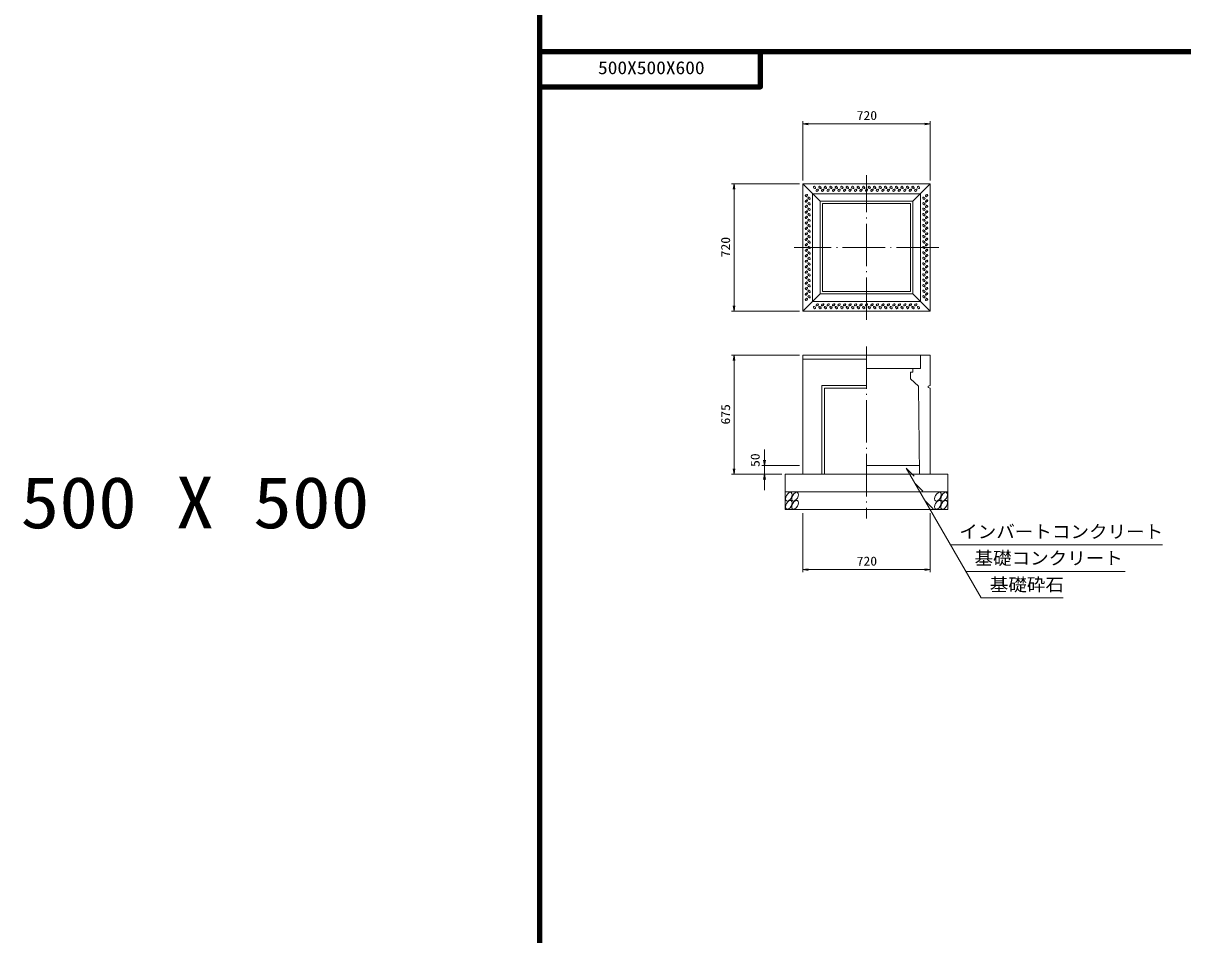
# Model space of a CAD drawing. Units: millimetres, scale not verified. Extents: x -8410 to 41710, y -74801 to 5940.
# Drawn here: x 5485 to 12051, y -37194 to -32029 of the extents above; entities that cross this region are included whole.
import ezdxf
from ezdxf.enums import TextEntityAlignment as Align

# ---------------------------------------------------------------- set-up
doc = ezdxf.new("R2010")
doc.units = ezdxf.units.MM
doc.header["$LTSCALE"] = 20
doc.linetypes.add('LONG_DASHED_DOTTED', pattern=[15.25, 12, -1.5, 0.25, -1.5])
for name, color, linetype, lineweight in [('0-0_グループ[0](0)-D-BMK(0)', 2, 'LONG_DASHED_DOTTED', 13), ('0-1_グループ[0](0)-D-STR(1)', 1, 'Continuous', 13), ('0-2_グループ[0](0)-D-STR-DIM(2)', 7, 'Continuous', 13), ('0-3_グループ[0](0)-D-STR-HTXT(3)', 7, 'Continuous', 13), ('0-5_グループ[0](0)-D-TTL(5)', 2, 'Continuous', 140)]:
    doc.layers.add(name, color=color, linetype=linetype, lineweight=lineweight)
doc.layers.add('0-4_グループ[0](0)-D-STR-TXT(4)', color=7, linetype='Continuous')
doc.layers.add('0-6_グループ[0](0)-D-TTL-TXT(6)', color=7, linetype='Continuous')
doc.styles.add('ＭＳ ゴシック', font='')
doc.styles.get('ＭＳ ゴシック').set_extended_font_data('MS Gothic')

msp = doc.modelspace()

# ---------------------------------------------------------------- linework, layer by layer
at = {"layer": '0-0_グループ[0](0)-D-BMK(0)'}
for p, q in [((10260, -33710), (10260, -32890)), ((10670, -33300), (9850, -33300)), ((10260, -33860), (10260, -34835))]:
    msp.add_line(p, q, dxfattribs=at)
at = {"layer": '0-1_グループ[0](0)-D-STR(1)'}
for p, q in [((9900, -33660), (9900, -32940)), ((9900, -32940), (10620, -32940)), ((9900, -32940), (9998, -33038)), ((10620, -32940), (10522, -33038)), ((10620, -32940), (10620, -33660)), ((9955, -33605), (9955, -32995)), ((9955, -32995), (10565, -32995)), ((10565, -32995), (10565, -33605)), ((9998, -33562), (9998, -33038)), ((9998, -33038), (10522, -33038)), ((10010, -33550), (10010, -33050)), ((10010, -33050), (10510, -33050)), ((10510, -33050), (10510, -33550)), ((10522, -33038), (10522, -33562)), ((9900, -33660), (9998, -33562)), ((9955, -33605), (10565, -33605)), ((9998, -33562), (10522, -33562)), ((10510, -33550), (10010, -33550)), ((10620, -33660), (10522, -33562)), ((10620, -33660), (9900, -33660)), ((10620, -33910), (9900, -33910)), ((9900, -33910), (9900, -34585)), ((10260, -33932), (9900, -33932)), ((10620, -33910), (10620, -34081.5)), ((10555, -34085), (10510, -34045)), ((10006.5, -34081.5), (10006.5, -34585)), ((10006.5, -34081.5), (10260, -34081.5)), ((10021.5, -34096.5), (10021.5, -34585)), ((10021.5, -34096.5), (10260, -34096.5)), ((10555, -34085), (10560.77, -34585)), ((10610, -34085), (10620, -34081.5)), ((10620, -34096.5), (10620, -34585)), ((10720, -34585), (9800, -34585)), ((9800, -34585), (9800, -34785)), ((10560.19, -34535), (10260, -34535)), ((10720, -34585), (10720, -34785)), ((10720, -34685), (9800, -34685)), ((10720, -34785), (9800, -34785))]:
    msp.add_line(p, q, dxfattribs=at)
for points in [[(10565, -33910), (10565, -33985), (10260, -33985)], [(10522, -33985), (10522, -34007), (10510, -34007), (10510, -34045)], [(10620, -34096.5), (10610, -34093), (10610, -34085)]]:
    msp.add_lwpolyline(points, dxfattribs=at)
for centre, major_axis, ratio in [((9965.5, -32959.75), (-6.01, 6.01), 0.529412), ((9996.5, -32959.75), (-6.01, 6.01), 0.529412), ((10027.5, -32959.75), (-6.01, 6.01), 0.529412), ((10058.5, -32959.75), (-6.01, 6.01), 0.529412), ((10089.5, -32959.75), (-6.01, 6.01), 0.529412), ((10120.5, -32959.75), (-6.01, 6.01), 0.529412), ((10151.5, -32959.75), (-6.01, 6.01), 0.529412), ((10182.5, -32959.75), (-6.01, 6.01), 0.529412), ((10213.5, -32959.75), (-6.01, 6.01), 0.529412), ((10244.5, -32959.75), (-6.01, 6.01), 0.529412), ((10275.5, -32959.75), (-6.01, 6.01), 0.529412), ((10306.5, -32959.75), (-6.01, 6.01), 0.529412), ((10337.5, -32959.75), (-6.01, 6.01), 0.529412), ((10368.5, -32959.75), (-6.01, 6.01), 0.529412), ((10399.5, -32959.75), (-6.01, 6.01), 0.529412), ((10430.5, -32959.75), (-6.01, 6.01), 0.529412), ((10461.5, -32959.75), (-6.01, 6.01), 0.529412), ((10492.5, -32959.75), (-6.01, 6.01), 0.529412), ((10523.5, -32959.75), (-6.01, 6.01), 0.529412), ((10554.5, -32959.75), (-6.01, 6.01), 0.529412), ((9919.75, -33005.5), (-6.01, -6.01), 0.529412), ((9935.25, -33021), (-6.01, 6.01), 0.529412), ((9981, -32975.25), (6.01, 6.01), 0.529412), ((10012, -32975.25), (6.01, 6.01), 0.529412), ((10043, -32975.25), (6.01, 6.01), 0.529412), ((10074, -32975.25), (6.01, 6.01), 0.529412), ((10105, -32975.25), (6.01, 6.01), 0.529412), ((10136, -32975.25), (6.01, 6.01), 0.529412), ((10167, -32975.25), (6.01, 6.01), 0.529412), ((10198, -32975.25), (6.01, 6.01), 0.529412), ((10229, -32975.25), (6.01, 6.01), 0.529412), ((10260, -32975.25), (6.01, 6.01), 0.529412), ((10291, -32975.25), (6.01, 6.01), 0.529412), ((10322, -32975.25), (6.01, 6.01), 0.529412), ((10353, -32975.25), (6.01, 6.01), 0.529412), ((10384, -32975.25), (6.01, 6.01), 0.529412), ((10415, -32975.25), (6.01, 6.01), 0.529412), ((10446, -32975.25), (6.01, 6.01), 0.529412), ((10477, -32975.25), (6.01, 6.01), 0.529412), ((10508, -32975.25), (6.01, 6.01), 0.529412), ((10539, -32975.25), (6.01, 6.01), 0.529412), ((10584.75, -33021), (6.01, -6.01), 0.529412), ((10600.25, -33005.5), (6.01, 6.01), 0.529412), ((9919.75, -33036.5), (-6.01, -6.01), 0.529412), ((9919.75, -33067.5), (-6.01, -6.01), 0.529412), ((9935.25, -33052), (-6.01, 6.01), 0.529412), ((9935.25, -33083), (-6.01, 6.01), 0.529412), ((10584.75, -33052), (6.01, -6.01), 0.529412), ((10584.75, -33083), (6.01, -6.01), 0.529412), ((10600.25, -33036.5), (6.01, 6.01), 0.529412), ((10600.25, -33067.5), (6.01, 6.01), 0.529412), ((9919.75, -33098.5), (-6.01, -6.01), 0.529412), ((9919.75, -33129.5), (-6.01, -6.01), 0.529412), ((9919.75, -33160.5), (-6.01, -6.01), 0.529412), ((9935.25, -33114), (-6.01, 6.01), 0.529412), ((9935.25, -33145), (-6.01, 6.01), 0.529412), ((10584.75, -33114), (6.01, -6.01), 0.529412), ((10584.75, -33145), (6.01, -6.01), 0.529412), ((10600.25, -33098.5), (6.01, 6.01), 0.529412), ((10600.25, -33129.5), (6.01, 6.01), 0.529412), ((10600.25, -33160.5), (6.01, 6.01), 0.529412), ((9919.75, -33191.5), (-6.01, -6.01), 0.529412), ((9919.75, -33222.5), (-6.01, -6.01), 0.529412), ((9935.25, -33176), (-6.01, 6.01), 0.529412), ((9935.25, -33207), (-6.01, 6.01), 0.529412), ((10584.75, -33176), (6.01, -6.01), 0.529412), ((10584.75, -33207), (6.01, -6.01), 0.529412), ((10600.25, -33191.5), (6.01, 6.01), 0.529412), ((10600.25, -33222.5), (6.01, 6.01), 0.529412), ((9919.75, -33253.5), (-6.01, -6.01), 0.529412), ((9919.75, -33284.5), (-6.01, -6.01), 0.529412), ((9935.25, -33238), (-6.01, 6.01), 0.529412), ((9935.25, -33269), (-6.01, 6.01), 0.529412), ((10584.75, -33238), (6.01, -6.01), 0.529412), ((10584.75, -33269), (6.01, -6.01), 0.529412), ((10600.25, -33253.5), (6.01, 6.01), 0.529412), ((10600.25, -33284.5), (6.01, 6.01), 0.529412), ((9919.75, -33315.5), (-6.01, -6.01), 0.529412), ((9919.75, -33346.5), (-6.01, -6.01), 0.529412), ((9935.25, -33300), (-6.01, 6.01), 0.529412), ((9935.25, -33331), (-6.01, 6.01), 0.529412), ((10584.75, -33300), (6.01, -6.01), 0.529412), ((10584.75, -33331), (6.01, -6.01), 0.529412), ((10600.25, -33315.5), (6.01, 6.01), 0.529412), ((10600.25, -33346.5), (6.01, 6.01), 0.529412), ((9919.75, -33377.5), (-6.01, -6.01), 0.529412), ((9919.75, -33408.5), (-6.01, -6.01), 0.529412), ((9935.25, -33362), (-6.01, 6.01), 0.529412), ((9935.25, -33393), (-6.01, 6.01), 0.529412), ((9935.25, -33424), (-6.01, 6.01), 0.529412), ((10584.75, -33362), (6.01, -6.01), 0.529412), ((10584.75, -33393), (6.01, -6.01), 0.529412), ((10584.75, -33424), (6.01, -6.01), 0.529412), ((10600.25, -33377.5), (6.01, 6.01), 0.529412), ((10600.25, -33408.5), (6.01, 6.01), 0.529412), ((9919.75, -33439.5), (-6.01, -6.01), 0.529412), ((9919.75, -33470.5), (-6.01, -6.01), 0.529412), ((9935.25, -33455), (-6.01, 6.01), 0.529412), ((9935.25, -33486), (-6.01, 6.01), 0.529412), ((10584.75, -33455), (6.01, -6.01), 0.529412), ((10584.75, -33486), (6.01, -6.01), 0.529412), ((10600.25, -33439.5), (6.01, 6.01), 0.529412), ((10600.25, -33470.5), (6.01, 6.01), 0.529412), ((9919.75, -33501.5), (-6.01, -6.01), 0.529412), ((9919.75, -33532.5), (-6.01, -6.01), 0.529412), ((9935.25, -33517), (-6.01, 6.01), 0.529412), ((9935.25, -33548), (-6.01, 6.01), 0.529412), ((10584.75, -33517), (6.01, -6.01), 0.529412), ((10584.75, -33548), (6.01, -6.01), 0.529412), ((10600.25, -33501.5), (6.01, 6.01), 0.529412), ((10600.25, -33532.5), (6.01, 6.01), 0.529412), ((9919.75, -33563.5), (-6.01, -6.01), 0.529412), ((9919.75, -33594.5), (-6.01, -6.01), 0.529412), ((9935.25, -33579), (-6.01, 6.01), 0.529412), ((10584.75, -33579), (6.01, -6.01), 0.529412), ((10600.25, -33563.5), (6.01, 6.01), 0.529412), ((10600.25, -33594.5), (6.01, 6.01), 0.529412), ((9965.5, -33640.25), (6.01, -6.01), 0.529412), ((9981, -33624.75), (-6.01, -6.01), 0.529412), ((9996.5, -33640.25), (6.01, -6.01), 0.529412), ((10012, -33624.75), (-6.01, -6.01), 0.529412), ((10027.5, -33640.25), (6.01, -6.01), 0.529412), ((10043, -33624.75), (-6.01, -6.01), 0.529412), ((10058.5, -33640.25), (6.01, -6.01), 0.529412), ((10074, -33624.75), (-6.01, -6.01), 0.529412), ((10089.5, -33640.25), (6.01, -6.01), 0.529412), ((10105, -33624.75), (-6.01, -6.01), 0.529412), ((10120.5, -33640.25), (6.01, -6.01), 0.529412), ((10136, -33624.75), (-6.01, -6.01), 0.529412), ((10151.5, -33640.25), (6.01, -6.01), 0.529412), ((10167, -33624.75), (-6.01, -6.01), 0.529412), ((10182.5, -33640.25), (6.01, -6.01), 0.529412), ((10198, -33624.75), (-6.01, -6.01), 0.529412), ((10213.5, -33640.25), (6.01, -6.01), 0.529412), ((10229, -33624.75), (-6.01, -6.01), 0.529412), ((10244.5, -33640.25), (6.01, -6.01), 0.529412), ((10260, -33624.75), (-6.01, -6.01), 0.529412), ((10275.5, -33640.25), (6.01, -6.01), 0.529412), ((10291, -33624.75), (-6.01, -6.01), 0.529412), ((10306.5, -33640.25), (6.01, -6.01), 0.529412), ((10322, -33624.75), (-6.01, -6.01), 0.529412), ((10337.5, -33640.25), (6.01, -6.01), 0.529412), ((10353, -33624.75), (-6.01, -6.01), 0.529412), ((10368.5, -33640.25), (6.01, -6.01), 0.529412), ((10384, -33624.75), (-6.01, -6.01), 0.529412), ((10399.5, -33640.25), (6.01, -6.01), 0.529412), ((10415, -33624.75), (-6.01, -6.01), 0.529412), ((10430.5, -33640.25), (6.01, -6.01), 0.529412), ((10446, -33624.75), (-6.01, -6.01), 0.529412), ((10461.5, -33640.25), (6.01, -6.01), 0.529412), ((10477, -33624.75), (-6.01, -6.01), 0.529412), ((10492.5, -33640.25), (6.01, -6.01), 0.529412), ((10508, -33624.75), (-6.01, -6.01), 0.529412), ((10523.5, -33640.25), (6.01, -6.01), 0.529412), ((10539, -33624.75), (-6.01, -6.01), 0.529412), ((10554.5, -33640.25), (6.01, -6.01), 0.529412), ((9820.43, -34712), (-13.75, -23.82), 0.545455), ((9820.43, -34758), (-13.75, -23.82), 0.545455), ((9855.43, -34712), (-13.75, -23.82), 0.545455), ((9855.43, -34758), (-13.75, -23.82), 0.545455), ((10664.43, -34712), (-13.75, -23.82), 0.545455), ((10664.43, -34758), (-13.75, -23.82), 0.545455), ((10699.43, -34712), (-13.75, -23.82), 0.545455), ((10699.43, -34758), (-13.75, -23.82), 0.545455)]:
    msp.add_ellipse(centre, major_axis=major_axis, ratio=ratio, dxfattribs=at)
at = {"layer": '0-2_グループ[0](0)-D-STR-DIM(2)'}
for p, q in [((9900, -32920), (9900, -32585)), ((9900, -32600), (10620, -32600)), ((10620, -32920), (10620, -32585)), ((9880, -32940), (9495, -32940)), ((9510, -33660), (9510, -32940)), ((9880, -33660), (9495, -33660)), ((9880, -33910), (9495, -33910)), ((9510, -34585), (9510, -33910)), ((9682.48, -34675), (9682.48, -34445)), ((9682.48, -34535), (9682.48, -34445)), ((9780, -34585), (9495, -34585)), ((9880, -34535), (9667.48, -34535)), ((9780, -34585), (9667.48, -34585)), ((9682.48, -34675), (9682.48, -34585)), ((9900, -34805), (9900, -35140)), ((10620, -34805), (10620, -35140)), ((9900, -35125), (10620, -35125))]:
    msp.add_line(p, q, dxfattribs=at)
for points in [[(9930, -32595), (9900, -32600), (9930, -32605)], [(10590, -32605), (10620, -32600), (10590, -32595)], [(9515, -32970), (9510, -32940), (9505, -32970)], [(9505, -33630), (9510, -33660), (9515, -33630)], [(9515, -33940), (9510, -33910), (9505, -33940)], [(9677.48, -34505), (9682.48, -34535), (9687.48, -34505)], [(9505, -34555), (9510, -34585), (9515, -34555)], [(9687.48, -34615), (9682.48, -34585), (9677.48, -34615)], [(9930, -35120), (9900, -35125), (9930, -35130)], [(10590, -35130), (10620, -35125), (10590, -35120)]]:
    msp.add_lwpolyline(points, dxfattribs=at)
at = {"layer": '0-3_グループ[0](0)-D-STR-HTXT(3)'}
for p, q in [((10485, -34550), (10909.35, -35285)), ((10485, -34550), (10530.75, -34595.75)), ((10534.07, -34635), (10579.83, -34680.75)), ((10591.81, -34735), (10637.56, -34780.75)), ((10736.15, -34985), (11936.75, -34985)), ((10822.75, -35135), (11724.21, -35135)), ((10909.35, -35285), (11373.55, -35285))]:
    msp.add_line(p, q, dxfattribs=at)
at = {"layer": '0-5_グループ[0](0)-D-TTL(5)'}
for p, q in [((8410, -37440), (8410, -21690)), ((8410, -42690), (8410, -26940)), ((8410, -32190), (34310, -32190)), ((8410, -32190), (34310, -32190)), ((8410, -47940), (8410, -32190)), ((8410, -32190), (34310, -32190)), ((9660, -32390), (9660, -32190)), ((8410, -32390), (9660, -32390))]:
    msp.add_line(p, q, dxfattribs=at)
msp.add_lwpolyline([(8410, -32390), (9660, -32390), (9660, -32190)], dxfattribs=at)

# ---------------------------------------------------------------- texts
at = {"layer": '0-2_グループ[0](0)-D-STR-DIM(2)', "style": 'ＭＳ ゴシック', "width": 1.1}
for p in [(10204.7, -32593), (10204.7, -35118)]:
    msp.add_text('720', height=51.32, dxfattribs=at).set_placement(p, align=Align.BOTTOM_LEFT)
for s, p in [('720', (9503, -33355.3)), ('675', (9503, -34302.8)), ('50', (9670.47, -34543.3))]:
    msp.add_text(s, height=51.32, rotation=90, dxfattribs=at).set_placement(p, align=Align.BOTTOM_LEFT)
at = {"layer": '0-4_グループ[0](0)-D-STR-TXT(4)', "style": 'ＭＳ ゴシック', "width": 1.05}
for s, p in [('インバートコンクリート', (10784.85, -34968.68)), ('基礎コンクリート', (10871.45, -35118.68)), ('基礎砕石', (10958.06, -35268.68))]:
    msp.add_text(s, height=73.31, dxfattribs=at).set_placement(p, align=Align.BOTTOM_LEFT)
at = {"layer": '0-6_グループ[0](0)-D-TTL-TXT(6)', "style": 'ＭＳ ゴシック', "width": 1.1}
for s, height, p in [('500X500X600', 73.31, (8740, -32340)), (' 500 X 500', 293.3, (5251, -34979.18))]:
    msp.add_text(s, height=height, dxfattribs=at).set_placement(p, align=Align.BOTTOM_LEFT)

doc.saveas('drawing.dxf')
